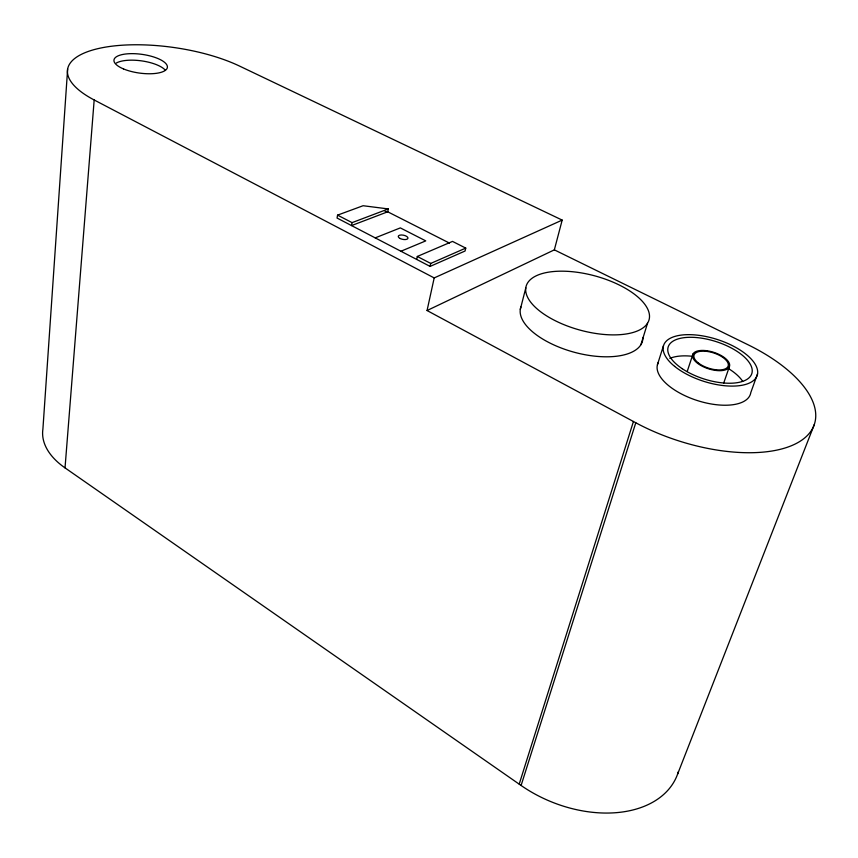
<?xml version="1.0" encoding="UTF-8"?>
<svg xmlns="http://www.w3.org/2000/svg" width="858" height="858" viewBox="0 0 858 858"><rect width="100%" height="100%" fill="white"/><g stroke="black" fill="none" stroke-linecap="round" stroke-linejoin="round"><path stroke-width="1.29" d="M67.643 68.93L42.9 429.129A89.135 49.979 5.1 0 0 65.026 467.878L521.096 785.478A106.714 71.375 22.2 0 0 678.431 771.589M65.026 467.878L94.176 99.968A102.488 36.905 8.2 0 1 98.016 48.627A102.488 36.905 8.2 0 1 239.479 66.045L562.183 220.098L554.343 249.86L427.059 310.532L635.789 422.769A124.56 57.668 17.9 0 0 801.79 440.154A124.56 57.668 17.9 0 0 748.187 344.841L554.343 249.86M388.288 208.934L352.07 222.64L351.533 225.579L387.719 211.797L388.288 208.934L363.095 205.727L337.569 215.133L337.055 218.05L430.105 266.409L465.079 251.008L465.744 248.101L452.509 241.409L417.299 256.467L416.677 259.438M430.105 266.409L430.748 263.438L465.744 248.101M427.059 310.532L434.191 277.928L562.183 220.098M520.302 309.395L525.815 287.838M640.905 344.723L647.533 323.219A63.706 28.11 15.2 0 0 571.128 271.6A63.706 28.11 15.2 0 0 544.154 314.275A63.706 28.11 15.2 0 0 647.533 323.219M519.208 784.083L633.451 421.46M521.096 785.478L635.789 422.769M657.475 364.596L663.449 345.753M687.183 371.546L692.996 353.989M723.626 383.279L729.3 366.956A19.316 8.644 17.8 0 0 705.287 350.557A19.316 8.644 17.8 0 0 698.723 364.146A19.316 8.644 17.8 0 0 729.3 366.956M757.55 373.798L750.793 392.599A48.777 22.372 17.9 0 1 696.846 400.396A48.777 22.372 17.9 0 1 658.343 362.441M677.659 773.97L814.339 424.463M400.922 251.244L425.761 240.883L400.321 227.896L375.214 237.881M385.07 211.465L387.719 211.797L449.485 243.104M337.569 215.133L352.07 222.64M417.299 256.467L430.748 263.438M94.176 99.968L434.191 277.928M642.932 337.473A63.16 28.689 15.3 0 1 576.93 352.949A63.16 28.689 15.3 0 1 520.892 306.982M116.216 63.106A26.909 9.524 7.8 0 1 141.656 60.886A26.909 9.524 7.8 0 1 165.154 70.024M669.841 358.387A43.554 19.97 17.9 0 1 691.355 356.188M728.303 368.49A43.554 19.97 17.9 0 1 742.674 381.338M123.488 68.919A26.973 9.449 7.9 0 0 167.02 68.533A26.973 9.449 7.9 0 0 131.521 53.646A26.973 9.449 7.9 0 0 123.488 68.919M674.635 366.377A49.153 21.997 17.7 0 0 755.061 379.064A49.153 21.997 17.7 0 0 701.426 335.692A49.153 21.997 17.7 0 0 674.635 366.377M682.271 368.726A43.887 19.637 17.7 0 0 751.436 374.581A43.887 19.637 17.7 0 0 696.267 337.537A43.887 19.637 17.7 0 0 682.271 368.726M698.273 362.902A17.943 8.033 17.8 0 0 727.52 367.245A17.943 8.033 17.8 0 0 707.507 351.48A17.943 8.033 17.8 0 0 698.273 362.902M400.15 238.503A4.933 2.124 11.6 0 0 407.925 238.374A4.933 2.124 11.6 0 0 401.287 234.974A4.933 2.124 11.6 0 0 400.15 238.503"/></g></svg>
